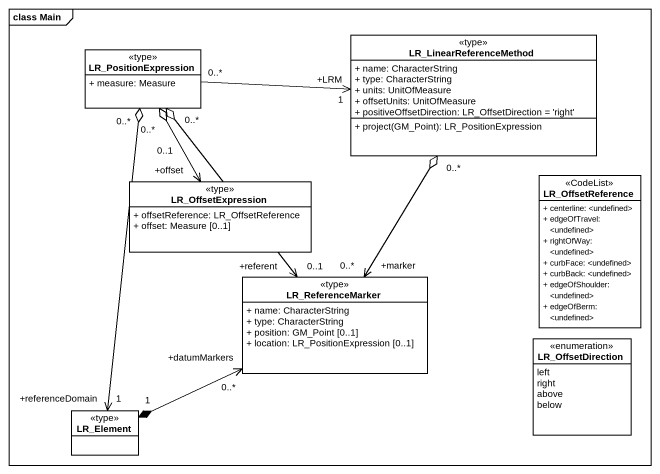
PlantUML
@startuml
mainframe class Main
hide circle
hide empty members
skinparam classAttributeIconSize 0
class LR_LinearReferenceMethod <<type>> {
  + name: CharacterString
  + type: CharacterString
  + units: UnitOfMeasure
  + offsetUnits: UnitOfMeasure
  + positiveOffsetDirection: LR_OffsetDirection = 'right'
  + project(GM_Point): LR_PositionExpression
}
class LR_PositionExpression <<type>> {
  + measure: Measure
}
class LR_OffsetExpression <<type>> {
  + offsetReference: LR_OffsetReference
  + offset: Measure [0..1]
}
class LR_OffsetReference <<CodeList>> {
  + centerline: <undefined>
  + edgeOfTravel: <undefined>
  + rightOfWay: <undefined>
  + curbFace: <undefined>
  + curbBack: <undefined>
  + edgeOfShoulder: <undefined>
  + edgeOfBerm: <undefined>
}
class LR_ReferenceMarker <<type>> {
  + name: CharacterString
  + type: CharacterString
  + position: GM_Point [0..1]
  + location: LR_PositionExpression [0..1]
}
enum LR_OffsetDirection {
  left
  right
  above
  below
}
class LR_Element <<type>>
LR_PositionExpression "0..*" -right-> "+LRM\n1" LR_LinearReferenceMethod
LR_OffsetExpression "+offset\n0..1" <-up-o "0..*" LR_PositionExpression
LR_ReferenceMarker "+marker\n0..*" <-up-o "0..*" LR_LinearReferenceMethod
LR_ReferenceMarker "+referent\n0..1" <-up-o "0..*" LR_PositionExpression
LR_ReferenceMarker "+datumMarkers\n0..*" <-left-* "1" LR_Element
LR_Element "+referenceDomain\n1" <-up-o "0..*" LR_PositionExpression
@enduml
